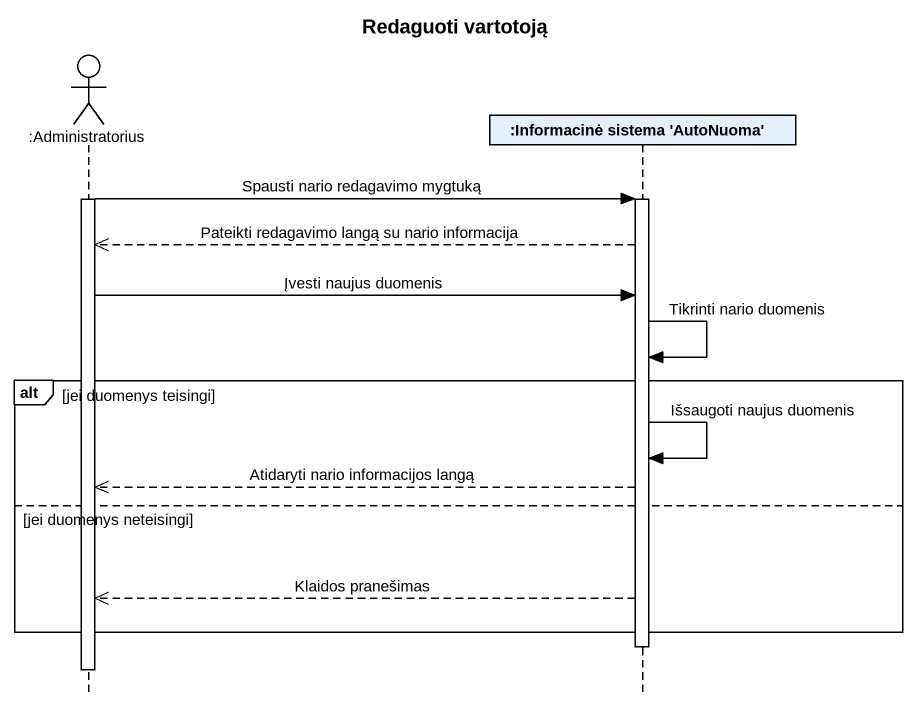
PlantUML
@startuml
title Redaguoti vartotoją
hide footbox
actor ":Administratorius" as Administratorius
participant ":Informacinė sistema 'AutoNuoma'" as Informacinė_sistema

activate Administratorius
Administratorius -> Informacinė_sistema : Spausti nario redagavimo mygtuką
activate Informacinė_sistema
Informacinė_sistema -->> Administratorius : Pateikti redagavimo langą su nario informacija
Administratorius -> Informacinė_sistema : Įvesti naujus duomenis
Informacinė_sistema -> Informacinė_sistema : Tikrinti nario duomenis
alt jei duomenys teisingi
  Informacinė_sistema -> Informacinė_sistema : Išsaugoti naujus duomenis
  Informacinė_sistema -->> Administratorius : Atidaryti nario informacijos langą
else jei duomenys neteisingi
  Informacinė_sistema -->> Administratorius : Klaidos pranešimas
end
deactivate Informacinė_sistema
deactivate Administratorius
@enduml
